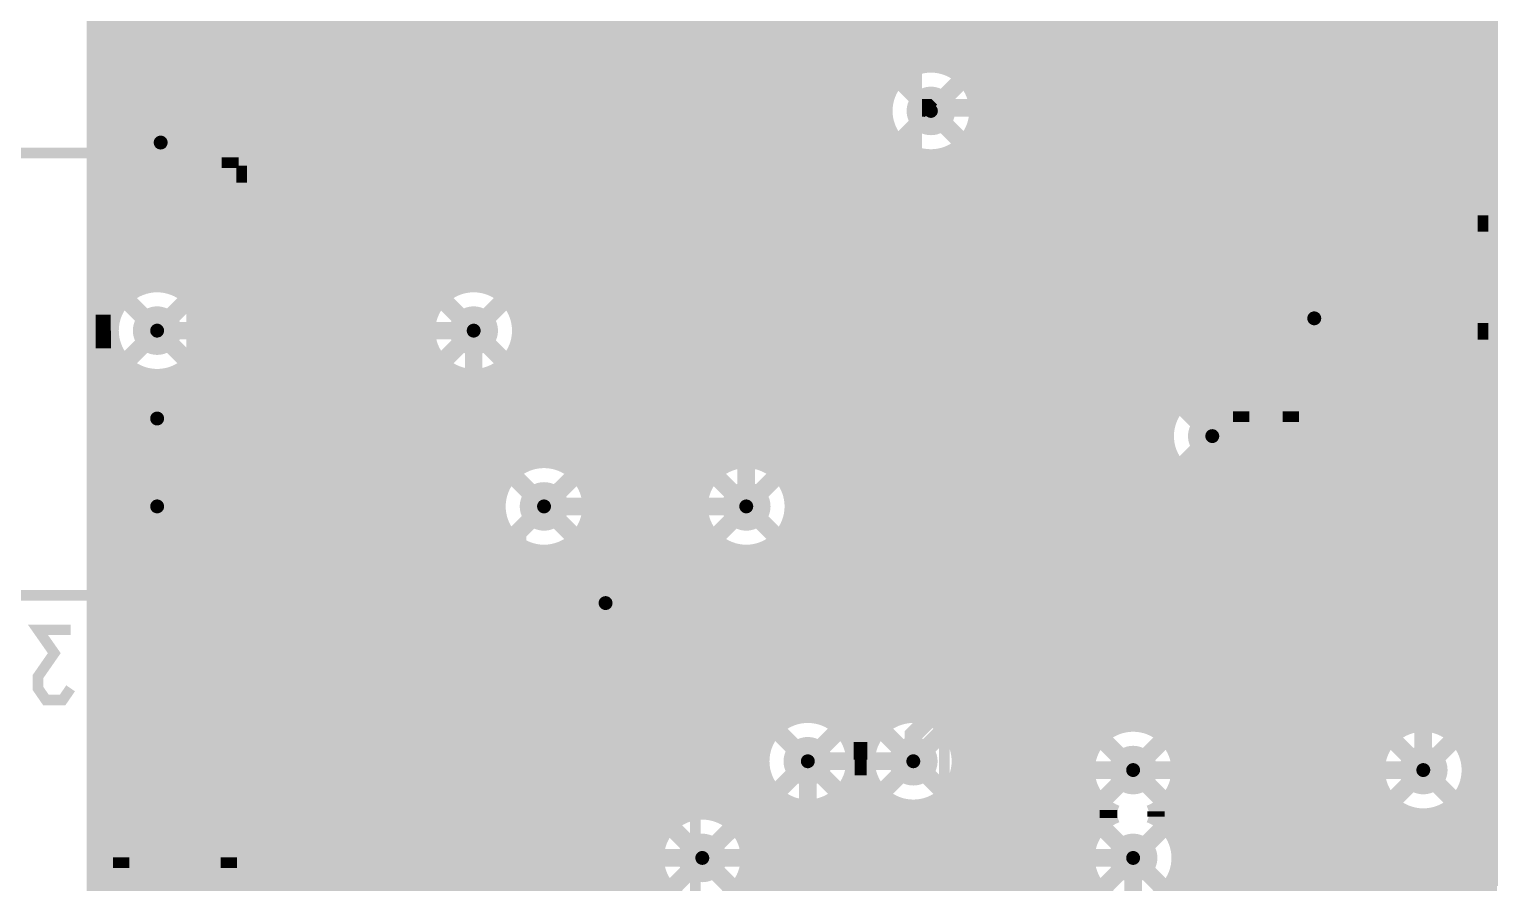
# Model space of a CAD drawing. Extents: x -20 to 155, y -92 to 168.
# Drawn here: x 39.3 to 60.4, y 80.29 to 92.62 of the extents above; entities that cross this region are included whole.
import ezdxf

# ---------------------------------------------------------------- set-up
doc = ezdxf.new("R2010")
doc.units = 0
doc.header["$MEASUREMENT"] = 0
doc.layers.get('0').update_dxf_attribs({"linetype": 'CONTINUOUS'})
for name, color, linetype in [('25-334-1_BOT', 7, 'CONTINUOUS'), ('25-334-1_DRD', 7, 'CONTINUOUS'), ('25-334-1_DRL', 2, 'CONTINUOUS'), ('25-334-1_IN1', 4, 'CONTINUOUS'), ('25-334-1_IN2', 3, 'CONTINUOUS'), ('25-334-1_SMB', 5, 'CONTINUOUS'), ('25-334-1_SPB', 14, 'CONTINUOUS'), ('25-334-1_SSB', 12, 'CONTINUOUS'), ('25-334-1_TOP', 13, 'CONTINUOUS'), ('THRUHOLE_TAP', 7, 'CONTINUOUS')]:
    doc.layers.add(name, color=color, linetype=linetype)

# ---------------------------------------------------------------- blocks, each defined once
blk = doc.blocks.new('RECTANGLE_4')
blk.add_solid([(0.4064, 0.4826), (0.4064, -0.4826), (-0.4064, 0.4826), (-0.4064, -0.4826)])
blk = doc.blocks.new('ROUND_32')
at = {"const_width": 0.35052}
blk.add_lwpolyline([(-0.17526, 0, 1), (0.17526, 0, 1)], format="xyb", close=True, dxfattribs=at)
blk = doc.blocks.new('ROUND_39')
at = {"const_width": 0.35052}
blk.add_lwpolyline([(-0.17526, 0, 1), (0.17526, 0, 1)], format="xyb", close=True, dxfattribs=at)
blk = doc.blocks.new('OBLONG_63')
at = {"const_width": 0.65024}
blk.add_lwpolyline([(0.50038, 0), (-0.50038, 0)], dxfattribs=at)
at = {"const_width": 0.32512}
for points in [[(-0.66294, 0, 1), (-0.33782, 0, 1)], [(0.33782, 0, 1), (0.66294, 0, 1)]]:
    blk.add_lwpolyline(points, format="xyb", close=True, dxfattribs=at)
blk = doc.blocks.new('RECTANGLE_66')
blk.add_solid([(0.72517, 0.32512), (0.72517, -0.32512), (-0.72517, 0.32512), (-0.72517, -0.32512)])
blk = doc.blocks.new('OBLONG_67')
at = {"const_width": 0.29972}
blk.add_lwpolyline([(0.59944, 0), (-0.59944, 0)], dxfattribs=at)
at = {"const_width": 0.14986}
for points in [[(-0.67437, 0, 1), (-0.52451, 0, 1)], [(0.52451, 0, 1), (0.67437, 0, 1)]]:
    blk.add_lwpolyline(points, format="xyb", close=True, dxfattribs=at)
blk = doc.blocks.new('ROUND_82')
at = {"const_width": 0.10033}
blk.add_lwpolyline([(-0.050164, 0, 1), (0.050164, 0, 1)], format="xyb", close=True, dxfattribs=at)
blk = doc.blocks.new('ROUND_84')
at = {"const_width": 0.10033}
blk.add_lwpolyline([(-0.050164, 0, 1), (0.050164, 0, 1)], format="xyb", close=True, dxfattribs=at)
blk = doc.blocks.new('ROUND_85')
at = {"const_width": 0.10033}
blk.add_lwpolyline([(-0.050164, 0, 1), (0.050164, 0, 1)], format="xyb", close=True, dxfattribs=at)
blk = doc.blocks.new('ROUND_38')
at = {"const_width": 0.35052}
blk.add_lwpolyline([(-0.17526, 0, 1), (0.17526, 0, 1)], format="xyb", close=True, dxfattribs=at)
blk = doc.blocks.new('ROUND_42')
at = {"const_width": 0.35052}
blk.add_lwpolyline([(-0.17526, 0, 1), (0.17526, 0, 1)], format="xyb", close=True, dxfattribs=at)
blk = doc.blocks.new('ROUND_35')
at = {"const_width": 0.10033}
blk.add_lwpolyline([(-0.050164, 0, 1), (0.050164, 0, 1)], format="xyb", close=True, dxfattribs=at)

msp = doc.modelspace()

# ---------------------------------------------------------------- linework, layer by layer
at = {"layer": '25-334-1_BOT'}
for points, const_width in [([(47.625, 91.48572), (46.69028, 91.48572), (46.355, 91.821), (46.355, 94.615), (46.863, 95.123), (47.244, 95.123), (48.26, 96.139), (48.26, 116.586), (51.054, 119.38), (51.054, 122.428), (53.086, 124.46), (54.356, 124.46)], 0.254), ([(47.625, 90.83548), (46.57852, 90.83548), (45.847, 91.567), (45.847, 94.996), (46.482, 95.631), (46.99, 95.631), (47.752, 96.393), (47.752, 117.602), (48.26, 118.11)], 0.254), ([(42.6212, 92.075), (44.45, 92.075), (44.45, 100.965), (42.545, 100.965)], 0.635), ([(56.4388, 99.06), (57.4548, 100.076), (58.42, 100.076), (58.674, 99.822), (58.674, 85.852), (57.404, 84.582), (57.404, 78.105)], 0.254), ([(45.72, 99.695), (45.212, 99.187), (45.212, 90.297), (48.895, 86.614), (48.895, 82.55), (48.26, 81.915), (47.625, 81.915)], 0.254), ([(59.436, 97.917), (59.436, 81.915)], 0.254), ([(47.625, 92.13342), (49.46142, 92.13342), (54.483, 97.155), (55.499, 97.155), (56.4388, 97.155)], 0.254), ([(55.372, 96.266), (54.356, 96.266), (48.27524, 90.18524), (47.625, 90.18524)], 0.254), ([(47.625, 89.535), (48.387, 89.535), (54.102, 95.25), (56.4388, 95.25)], 0.254), ([(47.625, 75.565), (48.387, 75.565), (49.784, 76.962), (49.784, 83.312), (51.562, 85.09), (51.562, 91.948), (53.0479, 93.4339), (54.22392, 93.4339)], 0.254), ([(56.4388, 91.44), (55.626, 92.2528), (55.626, 92.964), (55.1561, 93.4339), (54.22392, 93.4339)], 0.254), ([(57.8612, 93.345), (57.8612, 91.44)], 0.254), ([(41.1988, 90.9828), (41.1988, 92.075)], 0.635), ([(41.1988, 90.9828), (41.1988, 92.075)], 0.635), ([(42.6212, 92.075), (42.6212, 89.6112), (42.545, 89.535)], 0.635), ([(52.324, 91.44), (52.07, 91.186), (52.07, 84.709), (51.308, 83.947), (51.308, 81.28), (51.943, 80.645), (53.721, 80.645)], 0.254), ([(54.22392, 91.48572), (52.324, 91.48572), (52.27828, 91.48572), (52.324, 91.44)], 0.254), ([(52.197, 91.48572), (52.27828, 91.48572), (52.324, 91.44)], 0.254), ([(54.22392, 91.48572), (52.324, 91.48572), (52.324, 91.44)], 0.254), ([(57.8612, 91.44), (57.8612, 91.2622), (57.15, 90.551), (55.59552, 90.551), (55.22976, 90.18524), (54.22392, 90.18524)], 0.254), ([(54.22392, 90.83548), (53.11648, 90.83548), (52.959, 90.678), (52.959, 89.662), (53.086, 89.535), (54.22392, 89.535)], 0.381), ([(42.6212, 79.375), (44.45, 79.375), (44.45, 89.535), (42.545, 89.535)], 0.635), ([(47.625, 89.535), (47.625, 88.9), (49.657, 86.868), (49.657, 85.725)], 0.254), ([(56.4388, 89.535), (54.22392, 89.535)], 0.381), ([(56.4388, 89.535), (56.4388, 86.741), (56.4388, 75.565)], 0.635), ([(57.8612, 88.4428), (57.8612, 89.535)], 0.254), ([(57.8612, 89.535), (57.8612, 88.4428)], 0.254), ([(57.8612, 89.535), (57.8612, 88.4428)], 0.254), ([(41.148, 88.265), (42.545, 88.265)], 0.254), ([(47.625, 78.105), (46.355, 78.105), (45.72, 78.74), (45.72, 88.265)], 0.254), ([(56.4388, 75.565), (56.4388, 86.741), (56.388, 86.6902), (56.388, 86.741)], 0.635), ([(42.545, 86.995), (41.148, 86.995)], 0.635), ([(42.545, 86.995), (41.148, 86.995)], 0.635), ([(41.148, 85.725), (42.545, 85.725)], 0.635), ([(42.545, 85.725), (41.148, 85.725)], 0.635), ([(42.545, 85.725), (41.148, 85.725)], 0.635), ([(46.736, 85.725), (46.355, 85.344), (46.355, 79.629), (46.609, 79.375), (47.625, 79.375)], 0.254), ([(47.625, 84.328), (47.625, 83.185)], 0.254), ([(52.07, 82.042), (52.07, 82.423), (52.832, 83.185), (53.721, 83.185)], 0.254), ([(49.53, 73.66), (49.53, 74.422), (50.546, 75.438), (50.546, 82.042)], 0.254), ([(55.245, 81.915), (53.721, 81.915)], 0.254), ([(49.022, 80.645), (47.625, 80.645)], 0.254), ([(53.721, 80.645), (55.245, 80.645)], 0.254), ([(53.721, 76.835), (54.483, 76.835), (55.245, 77.597), (55.245, 80.645), (53.721, 80.645)], 0.254)]:
    msp.add_lwpolyline(points, dxfattribs=dict(at, const_width=const_width))
at = {"layer": '25-334-1_DRD', "const_width": 0.254}
for points in [[(52.959, 92.075), (51.689, 90.805)], [(52.959, 90.805), (51.689, 92.075)], [(41.8338, 91.6178), (40.5638, 90.3478)], [(41.8338, 90.3478), (40.5638, 91.6178)], [(41.8338, 91.6178), (40.5638, 90.3478)], [(41.8338, 90.3478), (40.5638, 91.6178)], [(41.783, 88.9), (40.513, 87.63)], [(41.783, 87.63), (40.513, 88.9)], [(46.355, 88.9), (45.085, 87.63)], [(46.355, 87.63), (45.085, 88.9)], [(58.4962, 89.0778), (57.2262, 87.8078)], [(58.4962, 87.8078), (57.2262, 89.0778)], [(58.4962, 89.0778), (57.2262, 87.8078)], [(58.4962, 87.8078), (57.2262, 89.0778)], [(58.4962, 89.0778), (57.2262, 87.8078)], [(58.4962, 87.8078), (57.2262, 89.0778)], [(41.783, 87.63), (40.513, 86.36)], [(41.783, 86.36), (40.513, 87.63)], [(41.783, 87.63), (40.513, 86.36)], [(41.783, 86.36), (40.513, 87.63)], [(57.023, 87.376), (55.753, 86.106)], [(57.023, 86.106), (55.753, 87.376)], [(41.783, 86.36), (40.513, 85.09)], [(41.783, 85.09), (40.513, 86.36)], [(41.783, 86.36), (40.513, 85.09)], [(41.783, 85.09), (40.513, 86.36)], [(41.783, 86.36), (40.513, 85.09)], [(41.783, 85.09), (40.513, 86.36)], [(47.371, 86.36), (46.101, 85.09)], [(47.371, 85.09), (46.101, 86.36)], [(50.292, 86.36), (49.022, 85.09)], [(50.292, 85.09), (49.022, 86.36)], [(48.26, 84.963), (46.99, 83.693)], [(48.26, 83.693), (46.99, 84.963)], [(51.181, 82.677), (49.911, 81.407)], [(51.181, 81.407), (49.911, 82.677)], [(52.705, 82.677), (51.435, 81.407)], [(52.705, 81.407), (51.435, 82.677)], [(55.88, 82.55), (54.61, 81.28)], [(55.88, 81.28), (54.61, 82.55)], [(60.071, 82.55), (58.801, 81.28)], [(60.071, 81.28), (58.801, 82.55)], [(49.657, 81.28), (48.387, 80.01)], [(49.657, 80.01), (48.387, 81.28)], [(55.88, 81.28), (54.61, 80.01)], [(55.88, 80.01), (54.61, 81.28)]]:
    msp.add_lwpolyline(points, dxfattribs=at)
at = {"layer": '25-334-1_IN2', "const_width": 0.254}
for points in [[(41.8592, 149.733), (41.8592, 51.943)], [(42.0878, 149.733), (42.0878, 51.943)], [(42.3164, 149.733), (42.3164, 51.943)], [(43.9166, 149.733), (43.9166, 75.98664)], [(44.1452, 149.733), (44.1452, 76.17206)], [(44.3738, 149.733), (44.3738, 76.24064)], [(44.6024, 149.733), (44.6024, 76.22794)], [(47.8028, 149.733), (47.8028, 56.77408)], [(48.0314, 149.733), (48.0314, 51.943)], [(48.26, 149.733), (48.26, 51.943)], [(48.4886, 149.733), (48.4886, 81.06664)], [(48.7172, 149.733), (48.7172, 81.25206)], [(44.831, 145.17116), (44.831, 76.12888)], [(42.545, 126.75616), (42.545, 51.943)], [(42.7736, 126.4539), (42.7736, 51.943)], [(43.688, 126.54788), (43.688, 51.943)], [(40.259, 126.43612), (40.259, 51.943)], [(43.0022, 126.34214), (43.0022, 51.943)], [(43.2308, 126.32182), (43.2308, 51.943)], [(43.4594, 126.38024), (43.4594, 51.943)], [(50.7746, 123.81484), (50.7746, 82.68208)], [(51.0032, 123.81484), (51.0032, 82.54492)], [(51.2318, 123.81484), (51.2318, 51.943)], [(58.547, 123.78182), (58.547, 56.54802)], [(50.546, 122.73788), (50.546, 82.72272)], [(52.832, 122.52198), (52.832, 91.89212)], [(53.0606, 122.5169), (53.0606, 51.943)], [(60.3758, 121.69902), (60.3758, 47.1932)], [(50.3174, 120.48744), (50.3174, 85.88502)], [(50.0888, 120.12422), (50.0888, 86.25078)], [(56.9468, 114.80038), (56.9468, 87.12708)], [(56.261, 114.52098), (56.261, 87.40902)], [(56.4896, 114.5159), (56.4896, 87.41156)], [(56.7182, 114.59464), (56.7182, 87.33536)], [(57.1754, 113.74374), (57.1754, 78.74508)], [(58.3184, 113.62436), (58.3184, 56.55056)], [(57.404, 113.48212), (57.404, 78.78572)], [(57.6326, 113.38306), (57.6326, 78.74508)], [(58.0898, 113.43894), (58.0898, 56.47436)], [(57.8612, 113.37036), (57.8612, 78.60792)], [(53.2892, 110.57636), (53.2892, 51.943)], [(53.5178, 110.20044), (53.5178, 51.943)], [(48.9458, 109.98708), (48.9458, 81.32064)], [(49.1744, 109.84992), (49.1744, 86.20252)], [(49.403, 109.80928), (49.403, 86.35492)], [(49.6316, 109.84992), (49.6316, 86.40318)], [(49.8602, 109.98708), (49.8602, 86.3727)], [(53.7464, 109.98454), (53.7464, 51.943)], [(53.975, 109.8423), (53.975, 51.943)], [(54.2036, 109.7534), (54.2036, 51.943)], [(54.4322, 109.70514), (54.4322, 51.943)], [(54.6608, 109.69498), (54.6608, 82.26298)], [(60.1472, 107.60202), (60.1472, 47.4218)], [(40.4876, 99.53244), (40.4876, 88.42502)], [(45.0596, 99.53244), (45.0596, 88.42502)], [(40.7162, 99.16922), (40.7162, 88.79078)], [(40.9448, 99.04476), (40.9448, 88.9127)], [(41.402, 99.06508), (41.402, 88.89492)], [(41.6306, 99.21494), (41.6306, 88.74252)], [(45.2882, 99.16922), (45.2882, 88.79078)], [(45.5168, 99.04476), (45.5168, 88.9127)], [(45.974, 99.06508), (45.974, 88.89492)], [(46.2026, 99.21494), (46.2026, 88.74252)], [(41.1734, 99.01428), (41.1734, 88.94318)], [(45.7454, 99.01428), (45.7454, 88.94318)], [(58.7756, 97.75444), (58.7756, 82.07502)], [(59.0042, 97.39122), (59.0042, 82.44078)], [(59.9186, 97.43694), (59.9186, 82.39252)], [(59.2328, 97.26676), (59.2328, 82.5627)], [(59.4614, 97.23628), (59.4614, 82.59318)], [(59.69, 97.28708), (59.69, 82.54492)], [(47.5742, 96.93402), (47.5742, 65.11798)], [(46.4312, 96.89338), (46.4312, 86.33206)], [(46.6598, 96.68764), (46.6598, 86.40064)], [(46.8884, 96.6089), (46.8884, 86.38794)], [(47.117, 96.61398), (47.117, 86.28888)], [(47.3456, 96.70288), (47.3456, 86.02472)], [(51.4604, 96.21774), (51.4604, 82.34172)], [(52.6034, 96.09836), (52.6034, 92.05976)], [(56.0324, 96.10344), (56.0324, 87.32012)], [(51.689, 95.95612), (51.689, 91.6813)], [(52.3748, 95.91294), (52.3748, 92.11818)], [(51.9176, 95.85706), (51.9176, 91.98356)], [(52.1462, 95.84436), (52.1462, 92.09532)], [(54.8894, 95.78594), (54.8894, 82.49412)], [(55.8038, 95.74022), (55.8038, 87.08898)], [(55.118, 95.63608), (55.118, 82.58302)], [(55.3466, 95.58528), (55.3466, 82.58556)], [(55.5752, 95.61576), (55.5752, 82.50936)], [(119.89308, 92.71), (40.259, 92.71)], [(119.84228, 92.4814), (40.259, 92.4814)], [(119.87276, 92.2528), (40.259, 92.2528)], [(51.97602, 92.0242), (40.259, 92.0242)], [(119.99722, 92.0242), (52.67198, 92.0242)], [(51.74488, 91.7956), (40.259, 91.7956)], [(120.36044, 91.7956), (52.90312, 91.7956)], [(51.65598, 91.567), (40.259, 91.567)], [(142.42034, 91.567), (52.99202, 91.567)], [(51.6509, 91.3384), (40.259, 91.3384)], [(142.2908, 91.3384), (52.99456, 91.3384)], [(51.72964, 91.1098), (40.259, 91.1098)], [(51.689, 91.19616), (51.689, 82.60588)], [(142.2146, 91.1098), (52.91836, 91.1098)], [(51.93538, 90.8812), (40.259, 90.8812)], [(51.9176, 90.8939), (51.9176, 82.70494)], [(52.6034, 90.82024), (52.6034, 82.46364)], [(84.6074, 90.8812), (52.71008, 90.8812)], [(52.832, 90.98788), (52.832, 51.943)], [(84.19846, 90.6526), (40.259, 90.6526)], [(52.1462, 90.78214), (52.1462, 82.71764)], [(52.3748, 90.76182), (52.3748, 82.64906)], [(83.96986, 90.424), (40.259, 90.424)], [(72.22744, 90.1954), (40.259, 90.1954)], [(71.86422, 89.9668), (40.259, 89.9668)], [(71.73976, 89.7382), (40.259, 89.7382)], [(71.70928, 89.5096), (40.259, 89.5096)], [(71.76008, 89.281), (40.259, 89.281)], [(71.90994, 89.0524), (40.259, 89.0524)], [(40.75938, 88.8238), (40.259, 88.8238)], [(45.33138, 88.8238), (41.53408, 88.8238)], [(83.84794, 88.8238), (46.10608, 88.8238)], [(40.55364, 88.5952), (40.259, 88.5952)], [(45.12564, 88.5952), (41.74236, 88.5952)], [(84.0105, 88.5952), (46.31436, 88.5952)], [(40.4749, 88.3666), (40.259, 88.3666)], [(45.0469, 88.3666), (41.81856, 88.3666)], [(84.2645, 88.3666), (46.39056, 88.3666)], [(40.47998, 88.138), (40.259, 88.138)], [(40.4876, 88.10244), (40.4876, 75.72502)], [(45.05198, 88.138), (41.81602, 88.138)], [(45.0596, 88.10244), (45.0596, 76.99502)], [(84.7852, 88.138), (46.38802, 88.138)], [(40.56888, 87.9094), (40.259, 87.9094)], [(45.14088, 87.9094), (41.72712, 87.9094)], [(93.08592, 87.9094), (46.29912, 87.9094)], [(40.80002, 87.6808), (40.259, 87.6808)], [(40.7162, 87.73922), (40.7162, 76.09078)], [(41.402, 87.63508), (41.402, 76.19492)], [(45.37202, 87.6808), (41.49598, 87.6808)], [(41.6306, 87.78494), (41.6306, 76.04252)], [(45.2882, 87.73922), (45.2882, 77.36078)], [(45.974, 87.63508), (45.974, 77.46492)], [(93.22308, 87.6808), (46.06798, 87.6808)], [(46.2026, 87.78494), (46.2026, 86.14664)], [(120.18264, 87.4522), (40.259, 87.4522)], [(40.9448, 87.61476), (40.9448, 76.2127)], [(41.1734, 87.58428), (41.1734, 76.24318)], [(45.5168, 87.61476), (45.5168, 77.4827)], [(45.7454, 87.58428), (45.7454, 77.51318)], [(55.90794, 87.2236), (40.259, 87.2236)], [(78.28788, 87.2236), (56.86552, 87.2236)], [(55.75808, 86.995), (40.259, 86.995)], [(78.12024, 86.995), (57.01792, 86.995)], [(55.70728, 86.7664), (40.259, 86.7664)], [(78.06182, 86.7664), (57.06618, 86.7664)], [(55.73776, 86.5378), (40.259, 86.5378)], [(55.8038, 86.39302), (55.8038, 82.30108)], [(78.08214, 86.5378), (57.0357, 86.5378)], [(46.38802, 86.3092), (40.259, 86.3092)], [(49.30902, 86.3092), (47.08398, 86.3092)], [(55.86222, 86.3092), (50.00498, 86.3092)], [(56.0324, 86.16188), (56.0324, 49.911)], [(78.1939, 86.3092), (56.91378, 86.3092)], [(56.9468, 86.35238), (56.9468, 78.60792)], [(46.15688, 86.0806), (40.259, 86.0806)], [(49.07788, 86.0806), (47.31512, 86.0806)], [(56.22544, 86.0806), (50.23612, 86.0806)], [(56.261, 86.07298), (56.261, 49.911)], [(56.4896, 86.0679), (56.4896, 49.911)], [(78.49616, 86.0806), (56.54802, 86.0806)], [(56.7182, 86.14664), (56.7182, 49.911)], [(46.06798, 85.852), (40.259, 85.852)], [(48.98898, 85.852), (47.40402, 85.852)], [(70.49516, 85.852), (50.32502, 85.852)], [(46.0629, 85.6234), (40.259, 85.6234)], [(48.9839, 85.6234), (47.40656, 85.6234)], [(50.3174, 85.56244), (50.3174, 82.68208)], [(70.1929, 85.6234), (50.32756, 85.6234)], [(46.14164, 85.3948), (40.259, 85.3948)], [(49.06264, 85.3948), (47.33036, 85.3948)], [(47.3456, 85.42274), (47.3456, 65.34912)], [(70.08114, 85.3948), (50.25136, 85.3948)], [(46.34738, 85.1662), (40.259, 85.1662)], [(46.2026, 85.30336), (46.2026, 77.31252)], [(46.4312, 85.11794), (46.4312, 65.15608)], [(47.117, 85.16112), (47.117, 65.43802)], [(49.26838, 85.1662), (47.12208, 85.1662)], [(49.1744, 85.24494), (49.1744, 81.30794)], [(69.62902, 85.1662), (50.04308, 85.1662)], [(50.0888, 85.19922), (50.0888, 82.54492)], [(69.39788, 84.9376), (40.259, 84.9376)], [(46.6598, 85.04936), (46.6598, 65.36436)], [(46.8884, 85.06206), (46.8884, 65.44056)], [(49.403, 85.09508), (49.403, 81.20888)], [(49.6316, 85.04428), (49.6316, 80.94472)], [(49.8602, 85.07476), (49.8602, 74.25436)], [(69.30898, 84.709), (40.259, 84.709)], [(69.3039, 84.4804), (40.259, 84.4804)], [(69.38264, 84.2518), (40.259, 84.2518)], [(69.58838, 84.0232), (40.259, 84.0232)], [(79.9719, 83.7946), (40.259, 83.7946)], [(79.97698, 83.566), (40.259, 83.566)], [(80.06588, 83.3374), (40.259, 83.3374)], [(80.29702, 83.1088), (40.259, 83.1088)], [(105.28808, 82.8802), (40.259, 82.8802)], [(50.24374, 82.6516), (40.259, 82.6516)], [(51.76774, 82.6516), (50.84572, 82.6516)], [(105.25252, 82.6516), (52.36972, 82.6516)], [(49.98212, 82.423), (40.259, 82.423)], [(51.50612, 82.423), (51.10988, 82.423)], [(54.79288, 82.423), (52.63388, 82.423)], [(58.98388, 82.423), (55.69712, 82.423)], [(105.25506, 82.423), (59.88812, 82.423)], [(49.88306, 82.1944), (40.259, 82.1944)], [(51.40706, 82.1944), (51.20894, 82.1944)], [(54.62524, 82.1944), (52.73294, 82.1944)], [(58.81624, 82.1944), (55.86476, 82.1944)], [(105.2957, 82.1944), (60.05576, 82.1944)], [(49.87036, 81.9658), (40.259, 81.9658)], [(51.39436, 81.9658), (51.22164, 81.9658)], [(54.56682, 81.9658), (52.74564, 81.9658)], [(58.75782, 81.9658), (55.92318, 81.9658)], [(102.95636, 81.9658), (60.11418, 81.9658)], [(49.93894, 81.7372), (40.259, 81.7372)], [(51.46294, 81.7372), (51.15306, 81.7372)], [(51.4604, 81.73974), (51.4604, 78.58252)], [(54.58714, 81.7372), (52.67706, 81.7372)], [(58.77814, 81.7372), (55.90032, 81.7372)], [(58.7756, 81.75244), (58.7756, 56.45912)], [(61.468, 81.7372), (60.09132, 81.7372)], [(50.0888, 81.53908), (50.0888, 74.04608)], [(51.0032, 81.53908), (51.0032, 51.943)], [(52.6034, 81.62036), (52.6034, 78.26502)], [(54.6608, 81.56702), (54.6608, 80.99298)], [(55.8038, 81.52638), (55.8038, 81.03108)], [(50.12436, 81.5086), (40.259, 81.5086)], [(50.3174, 81.40192), (50.3174, 51.943)], [(50.546, 81.36128), (50.546, 51.943)], [(50.7746, 81.40192), (50.7746, 51.943)], [(51.64836, 81.5086), (50.96764, 81.5086)], [(51.689, 81.47812), (51.689, 78.73492)], [(51.9176, 81.37906), (51.9176, 78.78318)], [(52.1462, 81.36636), (52.1462, 78.7527)], [(52.3748, 81.43494), (52.3748, 78.63078)], [(54.6989, 81.5086), (52.49164, 81.5086)], [(54.8894, 81.33588), (54.8894, 81.22412)], [(55.5752, 81.32064), (55.5752, 81.23936)], [(58.8899, 81.5086), (55.78856, 81.5086)], [(59.0042, 81.38922), (59.0042, 56.22798)], [(59.9186, 81.43494), (59.9186, 47.6504)], [(61.468, 81.5086), (59.97956, 81.5086)], [(48.77816, 81.28), (40.259, 81.28)], [(55.00116, 81.28), (49.2633, 81.28)], [(59.19216, 81.28), (55.4863, 81.28)], [(59.2328, 81.26476), (59.2328, 51.18608)], [(59.4614, 81.23428), (59.4614, 48.1076)], [(61.468, 81.28), (59.6773, 81.28)], [(59.69, 81.28508), (59.69, 47.879)], [(48.4759, 81.0514), (40.259, 81.0514)], [(54.6989, 81.0514), (49.56556, 81.0514)], [(61.468, 81.0514), (55.78856, 81.0514)], [(48.36414, 80.8228), (40.259, 80.8228)], [(54.58714, 80.8228), (49.67732, 80.8228)], [(61.468, 80.8228), (55.90032, 80.8228)], [(48.34382, 80.5942), (40.259, 80.5942)], [(54.56682, 80.5942), (49.70018, 80.5942)], [(61.468, 80.5942), (55.92318, 80.5942)], [(48.40224, 80.3656), (40.259, 80.3656)], [(49.6316, 80.34274), (49.6316, 74.33056)], [(54.62524, 80.3656), (49.64176, 80.3656)], [(54.6608, 80.29702), (54.6608, 51.943)], [(55.8038, 80.25638), (55.8038, 49.911)], [(61.468, 80.3656), (55.86476, 80.3656)], [(48.4886, 80.22336), (48.4886, 51.943)]]:
    msp.add_lwpolyline(points, dxfattribs=at)
for points in [[(52.324, 92.12072, 0.4142136), (51.64328, 91.44)], [(53.00472, 91.44, 0.4142136), (52.324, 92.12072)], [(51.64328, 91.44, 0.4142136), (52.324, 90.75928)], [(52.324, 90.75928, 0.4142136), (53.00472, 91.44)], [(41.148, 88.94572, 0.4142136), (40.46728, 88.265)], [(41.82872, 88.265, 0.4142136), (41.148, 88.94572)], [(45.72, 88.94572, 0.4142136), (45.03928, 88.265)], [(46.40072, 88.265, 0.4142136), (45.72, 88.94572)], [(40.46728, 88.265, 0.4142136), (41.148, 87.58428)], [(41.148, 87.58428, 0.4142136), (41.82872, 88.265)], [(45.03928, 88.265, 0.4142136), (45.72, 87.58428)], [(45.72, 87.58428, 0.4142136), (46.40072, 88.265)], [(56.388, 87.42172, 0.4142136), (55.70728, 86.741)], [(57.06872, 86.741, 0.4142136), (56.388, 87.42172)], [(55.70728, 86.741, 0.4142136), (56.388, 86.06028)], [(56.388, 86.06028, 0.4142136), (57.06872, 86.741)], [(46.736, 86.40572, 0.4142136), (46.05528, 85.725)], [(47.41672, 85.725, 0.4142136), (46.736, 86.40572)], [(49.657, 86.40572, 0.4142136), (48.97628, 85.725)], [(50.33772, 85.725, 0.4142136), (49.657, 86.40572)], [(46.05528, 85.725, 0.4142136), (46.736, 85.04428)], [(46.736, 85.04428, 0.4142136), (47.41672, 85.725)], [(48.97628, 85.725, 0.4142136), (49.657, 85.04428)], [(49.657, 85.04428, 0.4142136), (50.33772, 85.725)], [(50.546, 82.72272, 0.4142136), (49.86528, 82.042)], [(51.22672, 82.042, 0.4142136), (50.546, 82.72272)], [(52.07, 82.72272, 0.4142136), (51.38928, 82.042)], [(52.75072, 82.042, 0.4142136), (52.07, 82.72272)], [(55.245, 82.59572, 0.4142136), (54.56428, 81.915)], [(55.92572, 81.915, 0.4142136), (55.245, 82.59572)], [(59.436, 82.59572, 0.4142136), (58.75528, 81.915)], [(60.11672, 81.915, 0.4142136), (59.436, 82.59572)], [(49.86528, 82.042, 0.4142136), (50.546, 81.36128)], [(50.546, 81.36128, 0.4142136), (51.22672, 82.042)], [(51.38928, 82.042, 0.4142136), (52.07, 81.36128)], [(52.07, 81.36128, 0.4142136), (52.75072, 82.042)], [(54.56428, 81.915, 0.3104767), (55.00116, 81.28)], [(55.4863, 81.28, 0.3114339), (55.92318, 81.915)], [(58.75528, 81.915, 0.4142136), (59.436, 81.23428)], [(59.436, 81.23428, 0.4142136), (60.11672, 81.915)], [(49.022, 81.32572, 0.4142136), (48.34128, 80.645)], [(49.70272, 80.645, 0.4142136), (49.022, 81.32572)], [(55.00116, 81.28, 0.3104759), (54.56428, 80.645)], [(55.92572, 80.645, 0.3114344), (55.4863, 81.28)], [(48.34128, 80.645, 0.4142136), (49.022, 79.96428)], [(49.022, 79.96428, 0.4142136), (49.70272, 80.645)], [(54.56428, 80.645, 0.4142136), (55.245, 79.96428)], [(55.245, 79.96428, 0.4142136), (55.92572, 80.645)]]:
    msp.add_lwpolyline(points, format="xyb", dxfattribs=at)
at = {"layer": '25-334-1_SSB', "const_width": 0.1524}
for points in [[(49.2252, 89.03462), (53.1241, 89.03462), (53.1241, 94.742), (48.72482, 94.742), (48.72482, 89.535), (49.2252, 89.03462)], [(55.6895, 94.1705), (58.6105, 94.1705), (58.6105, 92.5322), (55.6895, 92.5322), (55.6895, 94.1705)], [(40.4495, 92.9005), (43.3705, 92.9005), (43.3705, 91.2622), (40.4495, 91.2622), (40.4495, 92.9005)], [(60.12688, 92.75826), (60.29706, 92.69984), (60.29706, 92.34424), (60.12688, 92.28582), (59.78906, 92.28582), (59.61888, 92.40266), (59.61888, 92.75826), (59.28106, 92.75826), (59.28106, 92.28582)], [(55.6895, 92.2655), (58.6105, 92.2655), (58.6105, 90.6272), (55.6895, 90.6272), (55.6895, 92.2655)], [(60.29706, 91.74226), (60.12688, 91.86164), (59.9567, 91.92006), (59.61888, 91.92006), (59.4487, 91.86164), (59.28106, 91.74226), (59.28106, 91.62542), (59.4487, 91.50604), (59.61888, 91.44762), (59.9567, 91.44762), (60.12688, 91.50604), (60.29706, 91.62542), (60.29706, 91.74226)], [(59.78906, 90.88882), (59.78906, 90.53322), (59.61888, 90.41384), (59.4487, 90.41384), (59.28106, 90.53322), (59.28106, 90.88882), (60.29706, 90.88882)], [(38.0492, 90.83294), (40.64762, 90.83294)], [(40.64762, 90.83294), (41.34612, 90.83294)], [(42.32402, 90.69324), (42.07764, 90.69324)], [(42.09542, 90.7034), (42.09542, 90.34526)], [(42.23258, 90.73134), (42.23258, 90.31986)], [(42.36974, 90.64752), (42.36974, 90.40114)], [(41.64584, 90.53322), (41.64584, 84.73948)], [(42.40784, 90.55608), (41.99382, 90.55608)], [(59.78906, 90.59164), (60.29706, 90.41384)], [(42.3799, 90.41892), (42.02176, 90.41892)], [(58.6105, 88.7095), (55.6895, 88.7095), (55.6895, 90.3478), (58.6105, 90.3478), (58.6105, 88.7095)], [(49.26584, 90.08618), (49.26584, 89.58326)], [(49.73828, 90.12428), (49.30902, 90.12428)], [(49.403, 90.17254), (49.403, 89.49436)], [(49.54016, 90.1954), (49.54016, 89.47404)], [(49.67732, 90.16238), (49.67732, 89.50706)], [(49.81448, 90.04808), (49.81448, 89.61882)], [(49.8856, 89.84996), (49.16424, 89.84996)], [(49.85258, 89.98712), (49.19726, 89.98712)], [(60.29706, 89.81186), (59.28106, 89.81186), (59.4487, 89.93124)], [(60.29706, 89.69502), (60.29706, 89.93124)], [(49.86274, 89.7128), (49.18456, 89.7128)], [(49.77638, 89.57564), (49.27346, 89.57564)], [(60.12688, 89.32926), (60.29706, 89.27084), (60.29706, 88.91524), (60.12688, 88.85682), (59.78906, 88.85682), (59.61888, 88.97366), (59.61888, 89.32926), (59.28106, 89.32926), (59.28106, 88.85682)], [(49.95926, 88.08974), (49.90084, 88.25992), (49.90084, 88.4301), (49.95926, 88.59774), (50.31486, 88.59774), (50.37582, 88.4301), (50.37582, 88.25992), (50.31486, 88.08974), (49.95926, 88.08974), (49.90084, 87.9221), (49.90084, 87.75192), (49.95926, 87.58174), (50.31486, 87.58174), (50.37582, 87.75192), (50.37582, 87.9221), (50.31486, 88.08974)], [(51.21402, 87.75192), (51.09464, 87.58174), (50.85842, 87.58174), (50.73904, 87.75192), (50.73904, 87.9221), (50.97526, 88.25992), (50.73904, 88.59774), (51.21402, 88.59774)], [(51.57724, 88.59774), (51.57724, 87.75192), (51.63566, 87.58174), (51.99126, 87.58174), (52.05222, 87.75192), (52.05222, 88.59774)], [(60.29706, 88.25484), (59.28106, 88.25484), (59.4487, 88.37422)], [(60.29706, 88.13546), (60.29706, 88.37422)], [(56.80456, 87.0204), (56.80456, 88.0364), (56.92394, 87.86876)], [(57.52592, 87.0204), (57.52592, 88.0364), (57.64276, 87.86876)], [(56.20512, 87.0204), (55.84952, 88.0364), (56.32196, 88.0364)], [(58.12536, 87.19058), (58.18632, 87.0204), (58.54192, 87.0204), (58.60034, 87.19058), (58.60034, 87.86876), (58.54192, 88.0364), (58.18632, 88.0364), (58.12536, 87.86876)], [(56.68772, 87.0204), (56.92394, 87.0204)], [(57.40654, 87.0204), (57.64276, 87.0204)], [(41.34612, 84.43976), (38.0492, 84.43976)], [(39.89832, 83.0961), (39.78148, 82.92592), (39.54272, 82.92592), (39.42588, 83.0961), (39.42588, 83.26374), (39.6621, 83.6041), (39.42588, 83.94192), (39.89832, 83.94192)], [(40.26408, 83.94192), (40.26408, 83.0961), (40.3225, 82.92592), (40.6781, 82.92592), (40.73652, 83.0961), (40.73652, 83.94192)], [(49.9237, 74.7649), (49.72304, 74.7649), (48.92294, 75.565), (48.92294, 83.82), (52.51958, 83.82), (52.51958, 74.7649), (49.9237, 74.7649)], [(40.6273, 80.57642), (40.6273, 81.59242), (40.74668, 81.42224)], [(41.52646, 80.57642), (41.6433, 80.74406), (41.70426, 80.91424), (41.70426, 81.25206), (41.6433, 81.42224), (41.52646, 81.59242), (41.40708, 81.59242), (41.2877, 81.42224), (41.22928, 81.25206), (41.22928, 80.91424), (41.2877, 80.74406), (41.40708, 80.57642), (41.52646, 80.57642)], [(42.18686, 80.57642), (42.18686, 81.59242), (42.3037, 81.42224)], [(42.7863, 80.74406), (42.84726, 80.57642), (43.20286, 80.57642), (43.26128, 80.74406), (43.26128, 81.42224), (43.20286, 81.59242), (42.84726, 81.59242), (42.7863, 81.42224)], [(40.51046, 80.57642), (40.74668, 80.57642)], [(42.06748, 80.57642), (42.3037, 80.57642)]]:
    msp.add_lwpolyline(points, dxfattribs=at)
for points in [[(41.64584, 90.53322, 0.3338965), (41.34612, 90.83294)], [(42.2021, 90.73388, 0.4142136), (41.99382, 90.5256)], [(42.41038, 90.5256, 0.4142136), (42.2021, 90.73388)], [(41.0464, 90.49512, 0.4142136), (40.68572, 90.13444)], [(41.40708, 90.13444, 0.4142136), (41.0464, 90.49512)], [(41.99382, 90.5256, 0.4142136), (42.2021, 90.31732)], [(42.2021, 90.31732, 0.4142136), (42.41038, 90.5256)], [(40.68572, 90.13444, 0.4142136), (41.0464, 89.77376)], [(41.0464, 89.77376, 0.4142136), (41.40708, 90.13444)], [(49.52492, 90.1954, 0.4142136), (49.16424, 89.83472)], [(49.8856, 89.83472, 0.4142136), (49.52492, 90.1954)], [(49.16424, 89.83472, 0.4142136), (49.52492, 89.47404)], [(49.52492, 89.47404, 0.4142136), (49.8856, 89.83472)], [(41.34612, 84.43976, 0.3322068), (41.64584, 84.73948)]]:
    msp.add_lwpolyline(points, format="xyb", dxfattribs=at)
at = {"layer": '25-334-1_TOP'}
for points, const_width in [([(52.07, 96.52), (52.07, 91.694), (52.324, 91.44), (52.07, 91.694), (52.07, 96.52)], 0.254), ([(45.72, 88.265), (41.148, 88.265)], 0.254), ([(56.388, 86.741), (56.4134, 86.7156), (78.74, 86.7156)], 0.635), ([(49.657, 85.725), (46.736, 85.725)], 0.254), ([(50.546, 82.042), (52.07, 82.042)], 0.254), ([(59.436, 81.915), (55.245, 81.915)], 0.254), ([(55.245, 80.645), (49.022, 80.645)], 0.254)]:
    msp.add_lwpolyline(points, dxfattribs=dict(at, const_width=const_width))

# ---------------------------------------------------------------- block references
at = {"layer": '25-334-1_BOT'}
for name, p in [('RECTANGLE_4', (41.1988, 92.075)), ('RECTANGLE_4', (42.6212, 92.075)), ('OBLONG_67', (47.625, 92.13342)), ('OBLONG_67', (54.22392, 92.13342)), ('ROUND_32', (52.324, 91.44)), ('RECTANGLE_4', (56.4388, 91.44)), ('RECTANGLE_4', (57.8612, 91.44)), ('OBLONG_67', (47.625, 91.48572)), ('OBLONG_67', (54.22392, 91.48572)), ('ROUND_39', (41.1988, 90.9828)), ('OBLONG_67', (47.625, 90.83548)), ('OBLONG_67', (54.22392, 90.83548)), ('OBLONG_67', (47.625, 90.18524)), ('OBLONG_67', (54.22392, 90.18524)), ('RECTANGLE_4', (56.4388, 89.535)), ('RECTANGLE_4', (57.8612, 89.535)), ('RECTANGLE_66', (42.545, 89.535)), ('OBLONG_67', (47.625, 89.535)), ('OBLONG_67', (54.22392, 89.535)), ('ROUND_39', (41.148, 88.265)), ('ROUND_39', (45.72, 88.265)), ('ROUND_39', (57.8612, 88.4428)), ('RECTANGLE_66', (42.545, 88.265)), ('ROUND_39', (41.148, 86.995)), ('RECTANGLE_66', (42.545, 86.995)), ('ROUND_39', (56.388, 86.741)), ('ROUND_39', (41.148, 85.725)), ('ROUND_39', (46.736, 85.725)), ('ROUND_39', (49.657, 85.725)), ('RECTANGLE_66', (42.545, 85.725)), ('ROUND_39', (47.625, 84.328)), ('OBLONG_63', (47.625, 83.185)), ('OBLONG_63', (53.721, 83.185)), ('ROUND_39', (50.546, 82.042)), ('ROUND_39', (52.07, 82.042)), ('OBLONG_63', (47.625, 81.915)), ('OBLONG_63', (53.721, 81.915)), ('ROUND_39', (55.245, 81.915)), ('ROUND_39', (59.436, 81.915)), ('OBLONG_63', (47.625, 80.645)), ('ROUND_39', (49.022, 80.645)), ('OBLONG_63', (53.721, 80.645)), ('ROUND_39', (55.245, 80.645))]:
    msp.add_blockref(name, p, dxfattribs=at)
at = {"layer": '25-334-1_DRL'}
for name, p in [('ROUND_82', (52.324, 91.44)), ('ROUND_85', (41.1988, 90.9828)), ('ROUND_85', (57.8612, 88.4428)), ('ROUND_84', (41.148, 88.265)), ('ROUND_84', (45.72, 88.265)), ('ROUND_85', (41.148, 86.995)), ('ROUND_85', (56.388, 86.741)), ('ROUND_85', (41.148, 85.725)), ('ROUND_84', (46.736, 85.725)), ('ROUND_84', (49.657, 85.725)), ('ROUND_85', (47.625, 84.328)), ('ROUND_84', (50.546, 82.042)), ('ROUND_84', (52.07, 82.042)), ('ROUND_85', (55.245, 81.915)), ('ROUND_85', (59.436, 81.915)), ('ROUND_85', (49.022, 80.645)), ('ROUND_85', (55.245, 80.645))]:
    msp.add_blockref(name, p, dxfattribs=at)
at = {"layer": '25-334-1_IN1'}
for name, p in [('ROUND_32', (52.324, 91.44)), ('ROUND_39', (41.1988, 90.9828)), ('ROUND_38', (41.148, 88.265)), ('ROUND_38', (45.72, 88.265)), ('ROUND_42', (57.8612, 88.4428)), ('ROUND_39', (41.148, 86.995)), ('ROUND_42', (56.388, 86.741)), ('ROUND_39', (41.148, 85.725)), ('ROUND_38', (46.736, 85.725)), ('ROUND_38', (49.657, 85.725)), ('ROUND_39', (47.625, 84.328)), ('ROUND_38', (50.546, 82.042)), ('ROUND_38', (52.07, 82.042)), ('ROUND_42', (55.245, 81.915)), ('ROUND_42', (59.436, 81.915)), ('ROUND_39', (49.022, 80.645)), ('ROUND_39', (55.245, 80.645))]:
    msp.add_blockref(name, p, dxfattribs=at)
at = {"layer": '25-334-1_IN2'}
for name, p in [('ROUND_32', (52.324, 91.44)), ('ROUND_42', (41.1988, 90.9828)), ('ROUND_38', (41.148, 88.265)), ('ROUND_38', (45.72, 88.265)), ('ROUND_42', (57.8612, 88.4428)), ('ROUND_39', (41.148, 86.995)), ('ROUND_42', (56.388, 86.741)), ('ROUND_39', (41.148, 85.725)), ('ROUND_39', (46.736, 85.725)), ('ROUND_39', (49.657, 85.725)), ('ROUND_39', (47.625, 84.328)), ('ROUND_38', (50.546, 82.042)), ('ROUND_38', (52.07, 82.042)), ('ROUND_42', (55.245, 81.915)), ('ROUND_42', (59.436, 81.915)), ('ROUND_39', (49.022, 80.645)), ('ROUND_39', (55.245, 80.645))]:
    msp.add_blockref(name, p, dxfattribs=at)
at = {"layer": '25-334-1_SMB'}
for name, p in [('RECTANGLE_4', (41.1988, 92.075)), ('RECTANGLE_4', (42.6212, 92.075)), ('OBLONG_67', (47.625, 92.13342)), ('OBLONG_67', (54.22392, 92.13342)), ('RECTANGLE_4', (56.4388, 91.44)), ('RECTANGLE_4', (57.8612, 91.44)), ('OBLONG_67', (47.625, 91.48572)), ('OBLONG_67', (54.22392, 91.48572)), ('OBLONG_67', (47.625, 90.83548)), ('OBLONG_67', (54.22392, 90.83548)), ('OBLONG_67', (47.625, 90.18524)), ('OBLONG_67', (54.22392, 90.18524)), ('RECTANGLE_4', (56.4388, 89.535)), ('RECTANGLE_4', (57.8612, 89.535)), ('RECTANGLE_66', (42.545, 89.535)), ('OBLONG_67', (47.625, 89.535)), ('OBLONG_67', (54.22392, 89.535)), ('RECTANGLE_66', (42.545, 88.265)), ('RECTANGLE_66', (42.545, 86.995)), ('RECTANGLE_66', (42.545, 85.725)), ('OBLONG_63', (47.625, 83.185)), ('OBLONG_63', (53.721, 83.185)), ('OBLONG_63', (47.625, 81.915)), ('OBLONG_63', (53.721, 81.915)), ('OBLONG_63', (47.625, 80.645)), ('OBLONG_63', (53.721, 80.645))]:
    msp.add_blockref(name, p, dxfattribs=at)
at = {"layer": '25-334-1_SPB'}
for name, p in [('RECTANGLE_4', (41.1988, 92.075)), ('RECTANGLE_4', (42.6212, 92.075)), ('OBLONG_67', (47.625, 92.13342)), ('OBLONG_67', (54.22392, 92.13342)), ('RECTANGLE_4', (56.4388, 91.44)), ('RECTANGLE_4', (57.8612, 91.44)), ('OBLONG_67', (47.625, 91.48572)), ('OBLONG_67', (54.22392, 91.48572)), ('OBLONG_67', (47.625, 90.83548)), ('OBLONG_67', (54.22392, 90.83548)), ('OBLONG_67', (47.625, 90.18524)), ('OBLONG_67', (54.22392, 90.18524)), ('RECTANGLE_4', (56.4388, 89.535)), ('RECTANGLE_4', (57.8612, 89.535)), ('RECTANGLE_66', (42.545, 89.535)), ('OBLONG_67', (47.625, 89.535)), ('OBLONG_67', (54.22392, 89.535)), ('RECTANGLE_66', (42.545, 88.265)), ('RECTANGLE_66', (42.545, 86.995)), ('RECTANGLE_66', (42.545, 85.725)), ('OBLONG_63', (47.625, 83.185)), ('OBLONG_63', (53.721, 83.185)), ('OBLONG_63', (47.625, 81.915)), ('OBLONG_63', (53.721, 81.915)), ('OBLONG_63', (47.625, 80.645)), ('OBLONG_63', (53.721, 80.645))]:
    msp.add_blockref(name, p, dxfattribs=at)
at = {"layer": '25-334-1_TOP'}
for name, p in [('ROUND_32', (52.324, 91.44)), ('ROUND_39', (41.1988, 90.9828)), ('ROUND_39', (41.148, 88.265)), ('ROUND_39', (45.72, 88.265)), ('ROUND_39', (57.8612, 88.4428)), ('ROUND_39', (41.148, 86.995)), ('ROUND_39', (56.388, 86.741)), ('ROUND_39', (41.148, 85.725)), ('ROUND_39', (46.736, 85.725)), ('ROUND_39', (49.657, 85.725)), ('ROUND_39', (47.625, 84.328)), ('ROUND_39', (50.546, 82.042)), ('ROUND_39', (52.07, 82.042)), ('ROUND_39', (55.245, 81.915)), ('ROUND_39', (59.436, 81.915)), ('ROUND_39', (49.022, 80.645)), ('ROUND_39', (55.245, 80.645))]:
    msp.add_blockref(name, p, dxfattribs=at)
at = {"layer": 'THRUHOLE_TAP'}
for p in [(52.324, 91.44), (41.1988, 90.9828), (57.8612, 88.4428), (41.148, 88.265), (45.72, 88.265), (41.148, 86.995), (56.388, 86.741), (41.148, 85.725), (46.736, 85.725), (49.657, 85.725), (47.625, 84.328), (50.546, 82.042), (52.07, 82.042), (55.245, 81.915), (59.436, 81.915), (49.022, 80.645), (55.245, 80.645)]:
    msp.add_blockref('ROUND_35', p, dxfattribs=at)

doc.saveas('drawing.dxf')
